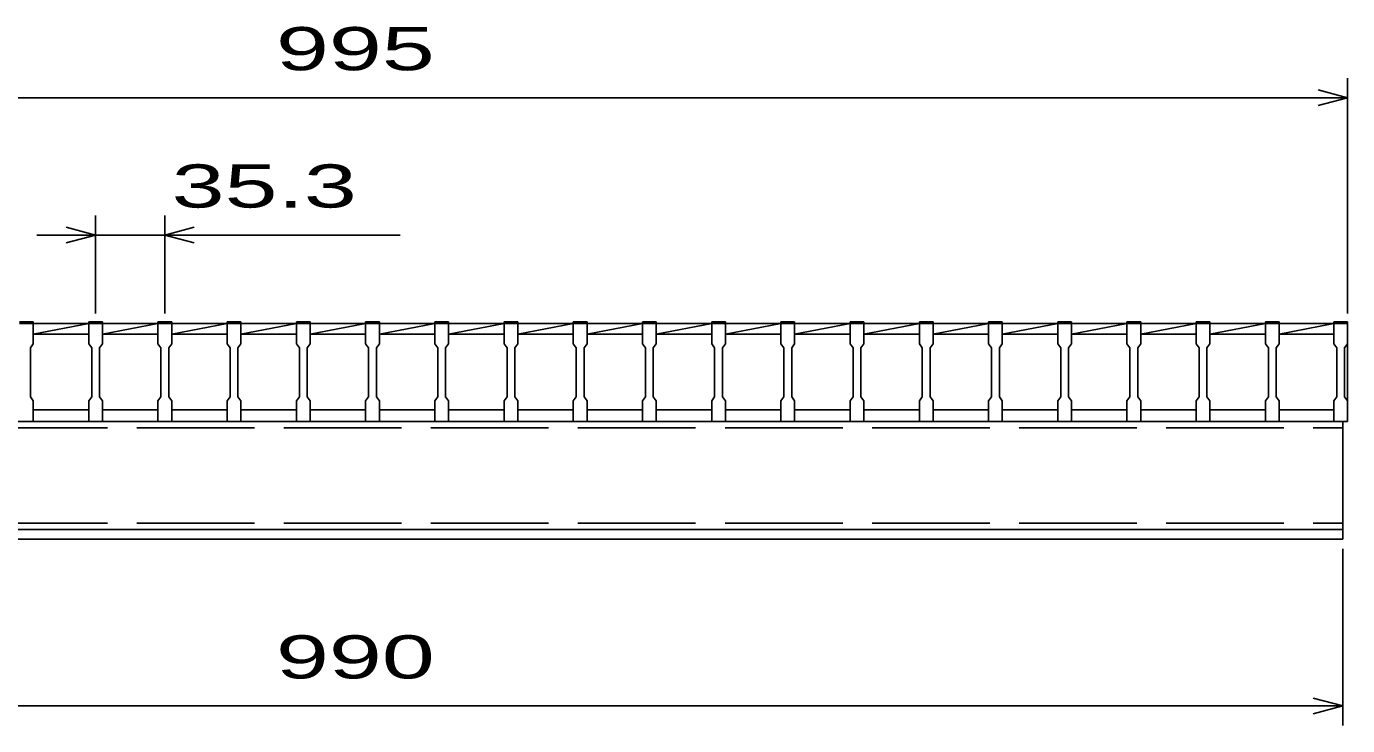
# Model space of a CAD drawing. Units: millimetres, scale not verified. Extents: x -1820 to 1731, y -1282 to 1054.
# Drawn here: x -1098 to -424, y -708 to -351 of the extents above; entities that cross this region are included whole.
import ezdxf
from ezdxf.enums import TextEntityAlignment as Align

# ---------------------------------------------------------------- set-up
doc = ezdxf.new("R2010")
doc.units = ezdxf.units.MM
doc.header["$LTSCALE"] = 10
doc.linetypes.add('DASHED', pattern=[7.5, 6, -1.5])
doc.layers.add('16', color=3, linetype='Continuous', lineweight=25)
doc.layers.add('22', color=4, linetype='Continuous', lineweight=25)
doc.styles.add('ベクトル', font='')
doc.styles.get('ベクトル').set_extended_font_data('ベクトル')

msp = doc.modelspace()

# ---------------------------------------------------------------- linework, layer by layer
at = {"layer": '16'}
for p, q in [((-1101.3, -501.8), (-1094.3, -501.8)), ((-1094.3, -502.5), (-1101.3, -502.5)), ((-1094.3, -501.8), (-1094.3, -502.5)), ((-1094.3, -513), (-1094.3, -502.5)), ((-1094.3, -502.5), (-1066, -502.5)), ((-1094.3, -508), (-1066, -502.5)), ((-1066, -502.5), (-1066, -501.8)), ((-1066, -501.8), (-1059, -501.8)), ((-1066, -502.5), (-1066, -513)), ((-1059, -502.5), (-1066, -502.5)), ((-1059, -501.8), (-1059, -502.5)), ((-1059, -513), (-1059, -502.5)), ((-1059, -502.5), (-1030.7, -502.5)), ((-1059, -508), (-1030.7, -502.5)), ((-1030.7, -502.5), (-1030.7, -501.8)), ((-1030.7, -501.8), (-1023.7, -501.8)), ((-1030.7, -502.5), (-1030.7, -513)), ((-1023.7, -502.5), (-1030.7, -502.5)), ((-1023.7, -501.8), (-1023.7, -502.5)), ((-1023.7, -513), (-1023.7, -502.5)), ((-1023.7, -502.5), (-995.4, -502.5)), ((-1023.7, -508), (-995.4, -502.5)), ((-995.4, -502.5), (-995.4, -501.8)), ((-995.4, -501.8), (-988.4, -501.8)), ((-995.4, -502.5), (-995.4, -513)), ((-988.4, -502.5), (-995.4, -502.5)), ((-988.4, -501.8), (-988.4, -502.5)), ((-988.4, -513), (-988.4, -502.5)), ((-988.4, -502.5), (-960.1, -502.5)), ((-988.4, -508), (-960.1, -502.5)), ((-960.1, -502.5), (-960.1, -501.8)), ((-960.1, -501.8), (-953.1, -501.8)), ((-960.1, -502.5), (-960.1, -513)), ((-953.1, -502.5), (-960.1, -502.5)), ((-953.1, -501.8), (-953.1, -502.5)), ((-953.1, -513), (-953.1, -502.5)), ((-953.1, -502.5), (-924.8, -502.5)), ((-953.1, -508), (-924.8, -502.5)), ((-924.8, -502.5), (-924.8, -501.8)), ((-924.8, -501.8), (-917.8, -501.8)), ((-924.8, -502.5), (-924.8, -513)), ((-917.8, -502.5), (-924.8, -502.5)), ((-917.8, -501.8), (-917.8, -502.5)), ((-917.8, -513), (-917.8, -502.5)), ((-917.8, -502.5), (-889.5, -502.5)), ((-917.8, -508), (-889.5, -502.5)), ((-889.5, -502.5), (-889.5, -501.8)), ((-889.5, -501.8), (-882.5, -501.8)), ((-889.5, -502.5), (-889.5, -513)), ((-882.5, -502.5), (-889.5, -502.5)), ((-882.5, -501.8), (-882.5, -502.5)), ((-882.5, -513), (-882.5, -502.5)), ((-882.5, -502.5), (-854.2, -502.5)), ((-882.5, -508), (-854.2, -502.5)), ((-854.2, -502.5), (-854.2, -501.8)), ((-854.2, -501.8), (-847.2, -501.8)), ((-854.2, -502.5), (-854.2, -513)), ((-847.2, -502.5), (-854.2, -502.5)), ((-847.2, -501.8), (-847.2, -502.5)), ((-847.2, -513), (-847.2, -502.5)), ((-847.2, -502.5), (-818.9, -502.5)), ((-847.2, -508), (-818.9, -502.5)), ((-818.9, -502.5), (-818.9, -501.8)), ((-818.9, -501.8), (-811.9, -501.8)), ((-818.9, -502.5), (-818.9, -513)), ((-811.9, -502.5), (-818.9, -502.5)), ((-811.9, -501.8), (-811.9, -502.5)), ((-811.9, -513), (-811.9, -502.5)), ((-811.9, -502.5), (-783.6, -502.5)), ((-811.9, -508), (-783.6, -502.5)), ((-783.6, -502.5), (-783.6, -501.8)), ((-783.6, -501.8), (-776.6, -501.8)), ((-783.6, -502.5), (-783.6, -513)), ((-776.6, -502.5), (-783.6, -502.5)), ((-776.6, -501.8), (-776.6, -502.5)), ((-776.6, -513), (-776.6, -502.5)), ((-776.6, -502.5), (-748.3, -502.5)), ((-776.6, -508), (-748.3, -502.5)), ((-748.3, -502.5), (-748.3, -501.8)), ((-748.3, -501.8), (-741.3, -501.8)), ((-748.3, -502.5), (-748.3, -513)), ((-741.3, -502.5), (-748.3, -502.5)), ((-741.3, -501.8), (-741.3, -502.5)), ((-741.3, -513), (-741.3, -502.5)), ((-741.3, -502.5), (-713, -502.5)), ((-741.3, -508), (-713, -502.5)), ((-713, -502.5), (-713, -501.8)), ((-713, -501.8), (-706, -501.8)), ((-713, -502.5), (-713, -513)), ((-706, -502.5), (-713, -502.5)), ((-706, -501.8), (-706, -502.5)), ((-706, -513), (-706, -502.5)), ((-706, -502.5), (-677.7, -502.5)), ((-706, -508), (-677.7, -502.5)), ((-677.7, -502.5), (-677.7, -501.8)), ((-677.7, -501.8), (-670.7, -501.8)), ((-677.7, -502.5), (-677.7, -513)), ((-670.7, -502.5), (-677.7, -502.5)), ((-670.7, -501.8), (-670.7, -502.5)), ((-670.7, -513), (-670.7, -502.5)), ((-670.7, -502.5), (-642.4, -502.5)), ((-670.7, -508), (-642.4, -502.5)), ((-642.4, -502.5), (-642.4, -501.8)), ((-642.4, -501.8), (-635.4, -501.8)), ((-642.4, -502.5), (-642.4, -513)), ((-635.4, -502.5), (-642.4, -502.5)), ((-635.4, -501.8), (-635.4, -502.5)), ((-635.4, -513), (-635.4, -502.5)), ((-635.4, -502.5), (-607.1, -502.5)), ((-635.4, -508), (-607.1, -502.5)), ((-607.1, -502.5), (-607.1, -501.8)), ((-607.1, -501.8), (-600.1, -501.8)), ((-607.1, -502.5), (-607.1, -513)), ((-600.1, -502.5), (-607.1, -502.5)), ((-600.1, -501.8), (-600.1, -502.5)), ((-600.1, -513), (-600.1, -502.5)), ((-600.1, -502.5), (-571.8, -502.5)), ((-600.1, -508), (-571.8, -502.5)), ((-571.8, -502.5), (-571.8, -501.8)), ((-571.8, -501.8), (-564.8, -501.8)), ((-571.8, -502.5), (-571.8, -513)), ((-564.8, -502.5), (-571.8, -502.5)), ((-564.8, -501.8), (-564.8, -502.5)), ((-564.8, -513), (-564.8, -502.5)), ((-564.8, -502.5), (-536.5, -502.5)), ((-564.8, -508), (-536.5, -502.5)), ((-536.5, -502.5), (-536.5, -501.8)), ((-536.5, -501.8), (-529.5, -501.8)), ((-536.5, -502.5), (-536.5, -513)), ((-529.5, -502.5), (-536.5, -502.5)), ((-529.5, -501.8), (-529.5, -502.5)), ((-529.5, -513), (-529.5, -502.5)), ((-529.5, -502.5), (-501.2, -502.5)), ((-529.5, -508), (-501.2, -502.5)), ((-501.2, -502.5), (-501.2, -501.8)), ((-501.2, -501.8), (-494.2, -501.8)), ((-501.2, -502.5), (-501.2, -513)), ((-494.2, -502.5), (-501.2, -502.5)), ((-494.2, -501.8), (-494.2, -502.5)), ((-494.2, -513), (-494.2, -502.5)), ((-494.2, -502.5), (-465.9, -502.5)), ((-494.2, -508), (-465.9, -502.5)), ((-465.9, -502.5), (-465.9, -501.8)), ((-465.9, -501.8), (-458.9, -501.8)), ((-465.9, -502.5), (-465.9, -513)), ((-458.9, -502.5), (-465.9, -502.5)), ((-458.9, -501.8), (-458.9, -502.5)), ((-458.9, -513), (-458.9, -502.5)), ((-458.9, -502.5), (-431, -502.5)), ((-458.9, -508), (-431, -502.58)), ((-431, -502.5), (-431, -501.8)), ((-431, -501.8), (-424, -501.8)), ((-431, -502.5), (-431, -513)), ((-424, -502.5), (-431, -502.5)), ((-424, -501.8), (-424, -502.5)), ((-424, -513), (-424, -502.5)), ((-424, -546.5), (-424, -502.5)), ((-1094.3, -508), (-1066, -508)), ((-1059, -508), (-1030.7, -508)), ((-1023.7, -508), (-995.4, -508)), ((-988.4, -508), (-960.1, -508)), ((-953.1, -508), (-924.8, -508)), ((-917.8, -508), (-889.5, -508)), ((-882.5, -508), (-854.2, -508)), ((-847.2, -508), (-818.9, -508)), ((-811.9, -508), (-783.6, -508)), ((-776.6, -508), (-748.3, -508)), ((-741.3, -508), (-713, -508)), ((-706, -508), (-677.7, -508)), ((-670.7, -508), (-642.4, -508)), ((-635.4, -508), (-607.1, -508)), ((-600.1, -508), (-571.8, -508)), ((-564.8, -508), (-536.5, -508)), ((-529.5, -508), (-501.2, -508)), ((-494.2, -508), (-465.9, -508)), ((-458.9, -508), (-431, -508)), ((-1095.8, -515), (-1094.3, -513)), ((-1095.8, -540), (-1095.8, -515)), ((-1066, -513), (-1064.5, -515)), ((-1064.5, -515), (-1064.5, -540)), ((-1060.5, -515), (-1059, -513)), ((-1060.5, -540), (-1060.5, -515)), ((-1030.7, -513), (-1029.2, -515)), ((-1029.2, -515), (-1029.2, -540)), ((-1025.2, -515), (-1023.7, -513)), ((-1025.2, -540), (-1025.2, -515)), ((-995.4, -513), (-993.9, -515)), ((-993.9, -515), (-993.9, -540)), ((-989.9, -515), (-988.4, -513)), ((-989.9, -540), (-989.9, -515)), ((-960.1, -513), (-958.6, -515)), ((-958.6, -515), (-958.6, -540)), ((-954.6, -515), (-953.1, -513)), ((-954.6, -540), (-954.6, -515)), ((-924.8, -513), (-923.3, -515)), ((-923.3, -515), (-923.3, -540)), ((-919.3, -515), (-917.8, -513)), ((-919.3, -540), (-919.3, -515)), ((-889.5, -513), (-888, -515)), ((-888, -515), (-888, -540)), ((-884, -515), (-882.5, -513)), ((-884, -540), (-884, -515)), ((-854.2, -513), (-852.7, -515)), ((-852.7, -515), (-852.7, -540)), ((-848.7, -515), (-847.2, -513)), ((-848.7, -540), (-848.7, -515)), ((-818.9, -513), (-817.4, -515)), ((-817.4, -515), (-817.4, -540)), ((-813.4, -515), (-811.9, -513)), ((-813.4, -540), (-813.4, -515)), ((-783.6, -513), (-782.1, -515)), ((-782.1, -515), (-782.1, -540)), ((-778.1, -515), (-776.6, -513)), ((-778.1, -540), (-778.1, -515)), ((-748.3, -513), (-746.8, -515)), ((-746.8, -515), (-746.8, -540)), ((-742.8, -515), (-741.3, -513)), ((-742.8, -540), (-742.8, -515)), ((-713, -513), (-711.5, -515)), ((-711.5, -515), (-711.5, -540)), ((-707.5, -515), (-706, -513)), ((-707.5, -540), (-707.5, -515)), ((-677.7, -513), (-676.2, -515)), ((-676.2, -515), (-676.2, -540)), ((-672.2, -515), (-670.7, -513)), ((-672.2, -540), (-672.2, -515)), ((-642.4, -513), (-640.9, -515)), ((-640.9, -515), (-640.9, -540)), ((-636.9, -515), (-635.4, -513)), ((-636.9, -540), (-636.9, -515)), ((-607.1, -513), (-605.6, -515)), ((-605.6, -515), (-605.6, -540)), ((-601.6, -515), (-600.1, -513)), ((-601.6, -540), (-601.6, -515)), ((-571.8, -513), (-570.3, -515)), ((-570.3, -515), (-570.3, -540)), ((-566.3, -515), (-564.8, -513)), ((-566.3, -540), (-566.3, -515)), ((-536.5, -513), (-535, -515)), ((-535, -515), (-535, -540)), ((-531, -515), (-529.5, -513)), ((-531, -540), (-531, -515)), ((-501.2, -513), (-499.7, -515)), ((-499.7, -515), (-499.7, -540)), ((-495.7, -515), (-494.2, -513)), ((-495.7, -540), (-495.7, -515)), ((-465.9, -513), (-464.4, -515)), ((-464.4, -515), (-464.4, -540)), ((-460.4, -515), (-458.9, -513)), ((-460.4, -540), (-460.4, -515)), ((-431, -513), (-429.5, -515)), ((-429.5, -515), (-429.5, -540)), ((-425.5, -515), (-424, -513)), ((-425.5, -540), (-425.5, -515)), ((-1094.3, -542), (-1095.8, -540)), ((-1094.3, -552.5), (-1094.3, -542)), ((-1064.5, -540), (-1066, -542)), ((-1066, -542), (-1066, -552.5)), ((-1059, -542), (-1060.5, -540)), ((-1059, -552.5), (-1059, -542)), ((-1029.2, -540), (-1030.7, -542)), ((-1030.7, -542), (-1030.7, -552.5)), ((-1023.7, -542), (-1025.2, -540)), ((-1023.7, -552.5), (-1023.7, -542)), ((-993.9, -540), (-995.4, -542)), ((-995.4, -542), (-995.4, -552.5)), ((-988.4, -542), (-989.9, -540)), ((-988.4, -552.5), (-988.4, -542)), ((-958.6, -540), (-960.1, -542)), ((-960.1, -542), (-960.1, -552.5)), ((-953.1, -542), (-954.6, -540)), ((-953.1, -552.5), (-953.1, -542)), ((-923.3, -540), (-924.8, -542)), ((-924.8, -542), (-924.8, -552.5)), ((-917.8, -542), (-919.3, -540)), ((-917.8, -552.5), (-917.8, -542)), ((-888, -540), (-889.5, -542)), ((-889.5, -542), (-889.5, -552.5)), ((-882.5, -542), (-884, -540)), ((-882.5, -552.5), (-882.5, -542)), ((-852.7, -540), (-854.2, -542)), ((-854.2, -542), (-854.2, -552.5)), ((-847.2, -542), (-848.7, -540)), ((-847.2, -552.5), (-847.2, -542)), ((-817.4, -540), (-818.9, -542)), ((-818.9, -542), (-818.9, -552.5)), ((-811.9, -542), (-813.4, -540)), ((-811.9, -552.5), (-811.9, -542)), ((-782.1, -540), (-783.6, -542)), ((-783.6, -542), (-783.6, -552.5)), ((-776.6, -542), (-778.1, -540)), ((-776.6, -552.5), (-776.6, -542)), ((-746.8, -540), (-748.3, -542)), ((-748.3, -542), (-748.3, -552.5)), ((-741.3, -542), (-742.8, -540)), ((-741.3, -552.5), (-741.3, -542)), ((-711.5, -540), (-713, -542)), ((-713, -542), (-713, -552.5)), ((-706, -542), (-707.5, -540)), ((-706, -552.5), (-706, -542)), ((-676.2, -540), (-677.7, -542)), ((-677.7, -542), (-677.7, -552.5)), ((-670.7, -542), (-672.2, -540)), ((-670.7, -552.5), (-670.7, -542)), ((-640.9, -540), (-642.4, -542)), ((-642.4, -542), (-642.4, -552.5)), ((-635.4, -542), (-636.9, -540)), ((-635.4, -552.5), (-635.4, -542)), ((-605.6, -540), (-607.1, -542)), ((-607.1, -542), (-607.1, -552.5)), ((-600.1, -542), (-601.6, -540)), ((-600.1, -552.5), (-600.1, -542)), ((-570.3, -540), (-571.8, -542)), ((-571.8, -542), (-571.8, -552.5)), ((-564.8, -542), (-566.3, -540)), ((-564.8, -552.5), (-564.8, -542)), ((-535, -540), (-536.5, -542)), ((-536.5, -542), (-536.5, -552.5)), ((-529.5, -542), (-531, -540)), ((-529.5, -552.5), (-529.5, -542)), ((-499.7, -540), (-501.2, -542)), ((-501.2, -542), (-501.2, -552.5)), ((-494.2, -542), (-495.7, -540)), ((-494.2, -552.5), (-494.2, -542)), ((-464.4, -540), (-465.9, -542)), ((-465.9, -542), (-465.9, -552.5)), ((-458.9, -542), (-460.4, -540)), ((-458.9, -552.5), (-458.9, -542)), ((-429.5, -540), (-431, -542)), ((-431, -542), (-431, -552.5)), ((-424, -542), (-425.5, -540)), ((-424, -552.5), (-424, -542)), ((-1416.5, -552.5), (-426.5, -552.5)), ((-1101.3, -552.5), (-1094.3, -552.5)), ((-1094.3, -546.5), (-1066, -546.5)), ((-1066, -552.5), (-1059, -552.5)), ((-1059, -546.5), (-1030.7, -546.5)), ((-1030.7, -552.5), (-1023.7, -552.5)), ((-1023.7, -546.5), (-995.4, -546.5)), ((-995.4, -552.5), (-988.4, -552.5)), ((-988.4, -546.5), (-960.1, -546.5)), ((-960.1, -552.5), (-953.1, -552.5)), ((-953.1, -546.5), (-924.8, -546.5)), ((-924.8, -552.5), (-917.8, -552.5)), ((-917.8, -546.5), (-889.5, -546.5)), ((-889.5, -552.5), (-882.5, -552.5)), ((-882.5, -546.5), (-854.2, -546.5)), ((-854.2, -552.5), (-847.2, -552.5)), ((-847.2, -546.5), (-818.9, -546.5)), ((-818.9, -552.5), (-811.9, -552.5)), ((-811.9, -546.5), (-783.6, -546.5)), ((-783.6, -552.5), (-776.6, -552.5)), ((-776.6, -546.5), (-748.3, -546.5)), ((-748.3, -552.5), (-741.3, -552.5)), ((-741.3, -546.5), (-713, -546.5)), ((-713, -552.5), (-706, -552.5)), ((-706, -546.5), (-677.7, -546.5)), ((-677.7, -552.5), (-670.7, -552.5)), ((-670.7, -546.5), (-642.4, -546.5)), ((-642.4, -552.5), (-635.4, -552.5)), ((-635.4, -546.5), (-607.1, -546.5)), ((-607.1, -552.5), (-600.1, -552.5)), ((-600.1, -546.5), (-571.8, -546.5)), ((-571.8, -552.5), (-564.8, -552.5)), ((-564.8, -546.5), (-536.5, -546.5)), ((-536.5, -552.5), (-529.5, -552.5)), ((-529.5, -546.5), (-501.2, -546.5)), ((-501.2, -552.5), (-494.2, -552.5)), ((-494.2, -546.5), (-465.9, -546.5)), ((-465.9, -552.5), (-458.9, -552.5)), ((-458.9, -546.5), (-431, -546.5)), ((-431, -552.5), (-424, -552.5)), ((-426.5, -607.5), (-426.5, -552.5)), ((-1416.5, -607.5), (-426.5, -607.5)), ((-1416.5, -607.5), (-426.5, -607.5)), ((-1416.5, -612.5), (-426.5, -612.5)), ((-426.5, -612.5), (-426.5, -607.5))]:
    msp.add_line(p, q, dxfattribs=at)
at = {"layer": '16', "linetype": 'DASHED'}
for p, q in [((-1416.5, -555.7), (-426.5, -555.7)), ((-1416.5, -604.3), (-426.5, -604.3))]:
    msp.add_line(p, q, dxfattribs=at)
at = {"layer": '22'}
for p, q in [((-424, -387.5), (-439, -383.5)), ((-424, -497.5), (-424, -377.5)), ((-1419, -387.5), (-424, -387.5)), ((-439, -391.5), (-424, -387.5)), ((-1062.5, -497.5), (-1062.5, -447.5)), ((-1027.2, -447.5), (-1027.2, -497.5)), ((-1062.5, -457.5), (-1092.5, -457.5)), ((-1062.5, -457.5), (-1077.5, -453.5)), ((-1077.5, -461.5), (-1062.5, -457.5)), ((-1062.5, -457.5), (-1027.2, -457.5)), ((-1027.2, -457.5), (-1012.2, -453.5)), ((-1012.2, -461.5), (-1027.2, -457.5)), ((-1027.2, -457.5), (-907.2, -457.5)), ((-426.5, -707.5), (-426.5, -617.5)), ((-426.5, -697.5), (-441.5, -693.5)), ((-1416.5, -697.5), (-426.5, -697.5)), ((-441.5, -701.5), (-426.5, -697.5))]:
    msp.add_line(p, q, dxfattribs=at)

# ---------------------------------------------------------------- texts
at = {"layer": '22', "color": 2, "style": 'ベクトル', "width": 1.65}
for s, p in [(' 995 ', (-984, -362.5)), (' 35.3 ', (-1037.2, -432.5)), (' 990 ', (-984, -672.5))]:
    msp.add_text(s, height=21.99, dxfattribs=at).set_placement(p, align=Align.MIDDLE_LEFT)

doc.saveas('drawing.dxf')
